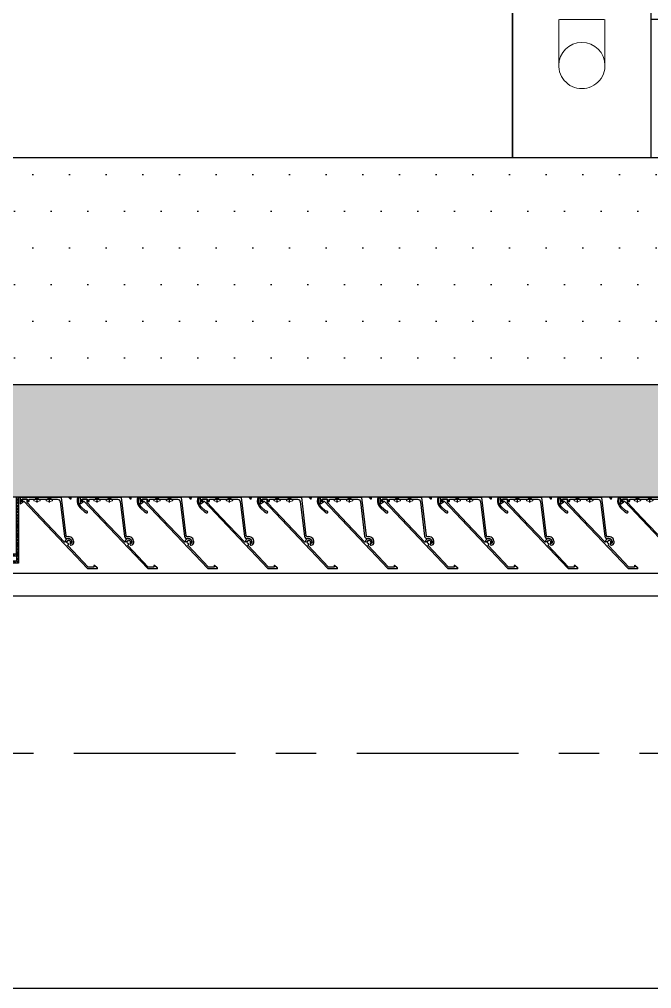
# Model space of a CAD drawing. Header units: millimetres. Extents: x -4391136 to -1798569, y -886572 to -291056.
# Drawn here: x -2460540 to -2459856, y -394066 to -393016 of the extents above; entities that cross this region are included whole.
import ezdxf
from ezdxf.enums import TextEntityAlignment as Align

# ---------------------------------------------------------------- set-up
doc = ezdxf.new("R2010")
doc.units = ezdxf.units.MM
doc.linetypes.add('CENTER', pattern=[50.8, 31.75, -6.35, 6.35, -6.35])
doc.linetypes.add('TA_GL_000.70000', pattern=[1.925, 0.7, -0.175, 0.175, -0.175, 0.7])
for name, color, linetype in [('000 - 0_SYM_DWG_GRID-BUBBLE_MAIN_COLOR_1', 1, 'Continuous'), ('000 - 0_SYM_DWG_GRIDLINE_MAIN_COLOR_251', 251, 'Continuous'), ('000 - GRID', 251, 'CENTER'), ('010 - ASPG_ACCESSORIES_MAIN_COLOR_1', 1, 'Continuous'), ('010 - ASPG_EXTR_MAIN_COLOR_2', 2, 'Continuous'), ('010 - ASPG_FLASHING_HATCH_', 251, 'Continuous'), ('010 - ASPG_FLASHING_MAIN_COLOR_2', 2, 'Continuous'), ('010 - ASPG_FLASHING_MAIN_COLOR_4', 4, 'Continuous'), ('010 - ASPG_FLASHING_WIPEOUT_', 250, 'Continuous'), ('010 - ASPG_FRAMING_CUT_COLOR_4', 4, 'Continuous'), ('010 - ASPG_FRAMING_HATCH_', 251, 'Continuous'), ('010 - ASPG_FRAMING_MAIN_COLOR_1', 1, 'Continuous'), ('010 - ASPG_FRAMING_MAIN_COLOR_2', 2, 'Continuous'), ('010 - ASPG_FRAMING_SUB_COLOR_2', 2, 'Continuous'), ('010 - ASPG_FRAMING_WIPEOUT_', 250, 'Continuous'), ('_PP-Dim', 1, 'Continuous'), ('BOLT & SCREW', 251, 'Continuous'), ('Center Line', 1, 'CENTER'), ('Xref-C-1-PP17-AR-2214-01-B$0$A-FLOR-E', 251, 'Continuous'), ('Xref-C-1-PP17-AR-2214-01-B$0$A-FLOR-HRAL', 251, 'Continuous'), ('Xref-C-1-PP17-AR-2214-01-B$0$A-GLAZ-CURT', 251, 'Continuous'), ('Xref-C-1-PP17-AR-2214-01-B$0$A-ROOF', 251, 'Continuous'), ('Xref-C-1-PP17-AR-2214-01-B$0$A-ROOF-OTLN', 251, 'Continuous'), ('Xref-C-1-PP17-AR-2214-01-B$0$S-BEAM', 251, 'Continuous'), ('Xref-C-1-PP17-AR-2214-01-B$0$WALL-E', 251, 'Continuous')]:
    doc.layers.add(name, color=color, linetype=linetype)
for name, color, linetype, plot in [('010 - ASPG_EXTR_DEF_SUB', 250, 'Continuous', False), ('010 - ASPG_FASTERN_DEF_SUB', 250, 'Continuous', False), ('010 - ASPG_FRAMING_DEF_SUB', 250, 'Continuous', False)]:
    doc.layers.add(name, color=color, linetype=linetype, plot=plot)
doc.layers.add('12-GRID', color=1, linetype='CENTER', lineweight=13)
doc.layers.add('SCREW', color=8, linetype='Continuous', lineweight=5)
doc.styles.add('Arial', font='arial.ttf', dxfattribs={"height": 1500})
doc.styles.add('TA', font='', dxfattribs={"height": 4.5})
doc.styles.get('TA').set_extended_font_data('Cordia New')
pattern_1 = [(270, (1257419.24324, -520041.6224), (0.65495992507, -1.1344238721), [0.7562825814, -1.5125651628]), (30, (1257419.24324, -520041.6224), (0.65495992936, 1.1344238696), [0.7562825814, -1.5125651628]), (330, (1257419.24324, -520041.6224), (1.30991985442, -2.48e-09), [-1.5125651628, 0.7562825814])]
pattern_2 = [(315, (1257419.4929, -520021.6224), (1.3369313545, 1.3369313545), []), (45, (1257419.4929, -520021.6224), (-1.3369313545, 1.3369313545), [])]
pattern_3 = [(270, (1257419.4425, -520043.9224), (0.65495992507, -1.1344238721), [0.7562825814, -1.5125651628]), (30, (1257419.4425, -520043.9224), (0.65495992936, 1.1344238696), [0.7562825814, -1.5125651628]), (330, (1257419.4425, -520043.9224), (1.30991985442, -2.48e-09), [-1.5125651628, 0.7562825814])]
pattern_4 = [(315, (1257419.1929, -520023.9224), (1.3369313545, 1.3369313545), []), (45, (1257419.1929, -520023.9224), (-1.3369313545, 1.3369313545), [])]

# ---------------------------------------------------------------- blocks, each defined once
blk = doc.blocks.new('*U1279')
at = {"layer": '000 - 0_SYM_DWG_GRIDLINE_MAIN_COLOR_251', "color": 0, "linetype": 'ByBlock', "ltscale": 5}
blk.add_line((30, 0), (-560.5, 0), dxfattribs=at)
at = {"style": 'TA', "flags": 1}
blk.add_attdef('LOCATION', (6, -6), '', height=4.5, rotation=270, dxfattribs=at)
at = {"layer": '000 - 0_SYM_DWG_GRID-BUBBLE_MAIN_COLOR_1', "style": 'Arial'}
blk.add_attdef('GRID-HEAD', text='', height=4, rotation=180, dxfattribs=at).set_placement((73.75, 0), align=Align.MIDDLE_CENTER)
blk = doc.blocks.new('W-1-PP17-ENT2_REV00_20260526-152343_LOPF_MAIN_DIMS')
at = {"layer": '000 - GRID', "linetype": 'TA_GL_000.70000', "xscale": 50.00000000000036, "yscale": 50.00000000000036, "zscale": 50.00000000000036, "rotation": 180}
blk.add_blockref('*U1279', (-26525, -10600), dxfattribs=at)
blk = doc.blocks.new('Xref-C-1-PP17-AR-2214-01-B$0$DPA_Curved type B - Curved Type B-V33-ENTRANCE 2 - LOWER ROOF FLOOR PLAN01-flat-2')
at = {"layer": 'Xref-C-1-PP17-AR-2214-01-B$0$A-GLAZ-CURT'}
for p, q in [((350, 815), (350, -685)), ((350, -685), (350, 815))]:
    blk.add_line(p, q, dxfattribs=at)
blk = doc.blocks.new('Xref-C-1-PP17-AR-2214-01-B$0$Railing - Post End-V10-ENTRANCE 2 - LOWER ROOF FLOOR PLAN01-flat-2')
at = {"layer": 'Xref-C-1-PP17-AR-2214-01-B$0$A-FLOR-HRAL', "lineweight": 9}
for p, q in [((-50, 0.9), (-50, 49.1)), ((-50, 49.1), (-50, 0.9)), ((-50, 25), (-50, 49.1)), ((-50, 49.1), (-50, 25)), ((0, 50), (-24.5, 50)), ((-50, 25), (-50, 0.9)), ((-50, 0.9), (-50, 25)), ((-50, 0), (0, 0))]:
    blk.add_line(p, q, dxfattribs=at)
at = {"layer": 'Xref-C-1-PP17-AR-2214-01-B$0$A-FLOR-HRAL', "lineweight": 9, "flags": 128}
for points in [[(0, 50), (0, 50), (-0.2, 50), (-0.4, 50), (-0.6, 50), (-1, 50), (-1.4, 50), (-1.9, 50), (-2.5, 50), (-3.2, 50), (-3.9, 50), (-4.8, 50), (-5.7, 50), (-6.6, 50), (-7.6, 50), (-8.7, 50), (-9.9, 50), (-11.1, 50), (-12.4, 50), (-13.8, 50), (-15.2, 50), (-16.6, 50), (-18.1, 50), (-19.7, 50), (-21.3, 50), (-23, 50), (-24.7, 50), (-26.4, 50), (-28.2, 50), (-30, 50), (-31.9, 50), (-33.8, 50), (-35.7, 50), (-37.6, 50), (-39.5, 50), (-41.5, 50), (-43.5, 50), (-45.5, 50), (-47.5, 50), (-49.5, 50), (-50, 50)], [(-50, 0), (-48, 0), (-46, 0), (-44, 0), (-42, 0), (-40.1, 0), (-38.1, 0), (-36.2, 0), (-34.3, 0), (-32.4, 0), (-30.5, 0), (-28.7, 0), (-26.9, 0), (-25.2, 0), (-23.4, 0), (-21.8, 0), (-20.1, 0), (-18.6, 0), (-17, 0), (-15.6, 0), (-14.1, 0), (-12.8, 0), (-11.5, 0), (-10.2, 0), (-9, 0), (-7.9, 0), (-6.9, 0), (-5.9, 0), (-5, 0), (-4.2, 0), (-3.4, 0), (-2.7, 0), (-2.1, 0), (-1.6, 0), (-1.1, 0), (-0.7, 0), (-0.4, 0), (-0.2, 0), (-0.1, 0), (0, 0), (0, 0)]]:
    blk.add_lwpolyline(points, dxfattribs=at)
at = {"layer": 'Xref-C-1-PP17-AR-2214-01-B$0$A-FLOR-HRAL', "lineweight": 9}
for points in [[(-4.8, 49.5), (-4.8, 49.5, -0.048149), (0, 50)], [(0, 50), (0, 50, 0.048194), (-4.8, 49.5)], [(-4.8, 0.5), (-4.8, 0.5, 0.048149), (0, 0)], [(0, 0), (0, 0, -0.048194), (-4.8, 0.5)]]:
    blk.add_lwpolyline(points, format="xyb", dxfattribs=at)
for start, end in [(90, 270), (0, 99.8473), (260.7319, 0)]:
    blk.add_arc((0, 25), 25, start, end, dxfattribs=at)
blk = doc.blocks.new('Xref-C-1-PP17-AR-2214-01-B$0$Railing - Railing-12332619-ENTRANCE 2 - LOWER ROOF FLOOR PLAN01-flat-1')
blk.add_blockref('Xref-C-1-PP17-AR-2214-01-B$0$Railing - Post End-V10-ENTRANCE 2 - LOWER ROOF FLOOR PLAN01-flat-2', (-2730287.7, -509448.9))
blk = doc.blocks.new('W-1-PP17-ENT2_REV00_20260526-152612_EX_LOPF-1')
at = {"layer": 'Xref-C-1-PP17-AR-2214-01-B$0$A-FLOR-E'}
for p, q in [((-12850, -4900), (-12850, -10055)), ((-12700, -10205), (-12700, -4900)), ((-15935, -10055), (-12850, -10055)), ((-12700, -10205), (-19734.5, -10205))]:
    blk.add_line(p, q, dxfattribs=at)
at = {"layer": 'Xref-C-1-PP17-AR-2214-01-B$0$A-ROOF'}
for p, q in [((-10434.5, -10205), (-19734.5, -10205)), ((-23134.5, -10405), (-10434.5, -10405))]:
    blk.add_line(p, q, dxfattribs=at)
at = {"layer": 'Xref-C-1-PP17-AR-2214-01-B$0$A-ROOF-OTLN'}
for p, q in [((-10434.5, -10429.8), (-23159.2, -10429.8)), ((-10434.5, -10855), (-23584.5, -10855))]:
    blk.add_line(p, q, dxfattribs=at)
at = {"layer": 'Xref-C-1-PP17-AR-2214-01-B$0$S-BEAM'}
for p, q in [((-10600, -9805), (-12700, -9805)), ((-19235, -10205), (470, -10205))]:
    blk.add_line(p, q, dxfattribs=at)
at = {"layer": 'Xref-C-1-PP17-AR-2214-01-B$0$WALL-E'}
for p, q in [((-12850, -10055), (-12850, -4900)), ((-12700, -10205), (-12700, -4900)), ((-15935, -10055), (-12850, -10055)), ((-12700, -10205), (-19734.5, -10205)), ((970, -10205), (-13435, -10205))]:
    blk.add_line(p, q, dxfattribs=at)
at = {"rotation": 270}
for name, p in [('Xref-C-1-PP17-AR-2214-01-B$0$Railing - Railing-12332619-ENTRANCE 2 - LOWER ROOF FLOOR PLAN01-flat-1', (496648.9, -2740142.7)), ('Xref-C-1-PP17-AR-2214-01-B$0$DPA_Curved type B - Curved Type B-V33-ENTRANCE 2 - LOWER ROOF FLOOR PLAN01-flat-2', (-12750, -9855))]:
    blk.add_blockref(name, p, dxfattribs=at)
blk = doc.blocks.new('*U1994')
blk.add_wipeout([(0, 0), (5485, 0), (5485, 119.925), (0, 119.925)]).dxf.layer = '010 - ASPG_FRAMING_WIPEOUT_'
at = {"layer": '010 - ASPG_FRAMING_MAIN_COLOR_1'}
for p, q in [((5485, 119.925), (0, 119.925)), ((0, 114.85), (5485, 114.85)), ((0, 109.54), (5485, 109.54)), ((0, 10.385), (5485, 10.385)), ((0, 5.31), (5485, 5.31)), ((0, 0), (5485, 0))]:
    blk.add_line(p, q, dxfattribs=at)
blk = doc.blocks.new('*U3395')
at = {"layer": '12-GRID', "color": 8, "linetype": 'CENTER'}
for p, q in [((0, -6.2), (0, 2.2)), ((-4.2, -2), (4.2, -2))]:
    blk.add_line(p, q, dxfattribs=at)
at = {"layer": 'BOLT & SCREW'}
for p, q in [((-0.6, -1.8), (-1.8, -1.6)), ((-0.6, -2.2), (-1.8, -2.4)), ((-0.5, -1.8), (-0.9, -1.6)), ((-0.5, -2.2), (-0.9, -2.4)), ((-0.2, -1.4), (-0.4, -0.2)), ((-0.2, -1.5), (-0.4, -1.1)), ((-0.2, -2.5), (-0.4, -2.9)), ((-0.2, -2.6), (-0.4, -3.8)), ((0.2, -1.4), (0.4, -0.2)), ((0.2, -1.5), (0.4, -1.1)), ((0.4, -2.9), (0.2, -2.5)), ((0.2, -2.6), (0.4, -3.8)), ((0.5, -1.8), (0.9, -1.6)), ((0.5, -2.2), (0.9, -2.4)), ((0.6, -1.8), (1.8, -1.6)), ((0.6, -2.2), (1.8, -2.4))]:
    blk.add_line(p, q, dxfattribs=at)
for points in [[(-1.8, -1.6), (-0.9, -1.6, 0.414214), (-0.4, -1.1), (-0.4, -0.2), (0.4, -0.2), (0.4, -1.1, 0.414214), (0.9, -1.6), (1.8, -1.6), (1.8, -2.4), (0.9, -2.4, 0.414214), (0.4, -2.9), (0.4, -3.8), (-0.4, -3.8), (-0.4, -2.9, 0.414214), (-0.9, -2.4), (-1.8, -2.4)], [(0.2, -2.5, -0.414214), (0.5, -2.2), (0.6, -2.2), (0.6, -1.8), (0.5, -1.8, -0.414214), (0.2, -1.5), (0.2, -1.4), (-0.2, -1.4), (-0.2, -1.5, -0.414214), (-0.5, -1.8), (-0.6, -1.8), (-0.6, -2.2), (-0.5, -2.2, -0.414214), (-0.2, -2.5), (-0.2, -2.6), (0.2, -2.6)]]:
    blk.add_lwpolyline(points, format="xyb", close=True, dxfattribs=at)
blk.add_circle((0, -2), 3.5, dxfattribs=at)
blk = doc.blocks.new('000_ASPG_TYP_FILES_20260218-010703_FRAME_EXTR_')
at = {"layer": '010 - ASPG_FRAMING_HATCH_'}
h = blk.add_hatch(dxfattribs=at)
h.set_pattern_fill('ANSI32', color=256, scale=0.1, angle=180)
edge = h.paths.add_edge_path()
edge.add_line((2, 16), (2, 2))
edge.add_line((2, 2), (39.7, 2))
edge.add_arc((39.7, 1.7), 0.3, 0, 90, ccw=False)
edge.add_line((40, 1.7), (40, 0.3))
edge.add_arc((39.7, 0.3), 0.3, -90, 0, ccw=False)
edge.add_line((39.7, 0), (0.3, 0))
edge.add_arc((0.3, 0.3), 0.3, 180, 270, ccw=False)
edge.add_line((0, 0.3), (0, 17.7))
edge.add_arc((0.3, 17.7), 0.3, 90, 180, ccw=False)
edge.add_line((0.3, 18), (22.6, 18))
edge.add_arc((22.6, 18.5), 0.5, 270, 380.2095)
edge.add_arc((26.2, 19.8), 3.35, 182.0638, 200.2095, ccw=False)
edge.add_arc((23.6, 19.7), 0.76, 2.0638, 182.0638, ccw=False)
edge.add_arc((26.2, 19.8), 1.83, 182.0638, 447.9362)
edge.add_arc((26.3, 22.4), 0.76, 87.9362, 267.9362, ccw=False)
edge.add_arc((26.2, 19.8), 3.35, 69.7905, 87.9362, ccw=False)
edge.add_arc((27.5, 23.4), 0.5, 249.7905, 360)
edge.add_line((28, 23.4), (28, 26.7))
edge.add_line((28, 26.7), (28.5, 27.2))
edge.add_line((28.5, 27.2), (28, 27.7))
edge.add_line((28, 27.7), (28, 38.6))
edge.add_line((28, 38.6), (28.5, 39.1))
edge.add_line((28.5, 39.1), (28, 39.6))
edge.add_line((28, 39.6), (28, 42.9))
edge.add_arc((27.5, 42.9), 0.5, 0, 110.2095)
edge.add_arc((26.2, 46.5), 3.35, 272.0638, 290.2095, ccw=False)
edge.add_arc((26.3, 43.9), 0.76, 92.0638, 272.0638, ccw=False)
edge.add_arc((26.2, 46.5), 1.83, 272.0638, 537.9362)
edge.add_arc((23.6, 46.6), 0.76, 177.9362, 357.9362, ccw=False)
edge.add_arc((26.2, 46.5), 3.35, 159.7905, 177.9362, ccw=False)
edge.add_arc((22.6, 47.8), 0.5, 339.7905, 450)
edge.add_line((22.6, 48.3), (0.3, 48.3))
edge.add_arc((0.3, 48.6), 0.3, 180, 270, ccw=False)
edge.add_line((0, 48.6), (0, 60))
edge.add_arc((0.3, 60), 0.3, 90, 180, ccw=False)
edge.add_line((0.3, 60.3), (5, 60.3))
edge.add_line((5, 60.3), (5, 65))
edge.add_arc((5.3, 65), 0.3, 90, 180, ccw=False)
edge.add_line((5.3, 65.3), (30, 65.3))
edge.add_line((30, 65.3), (30, 63.6))
edge.add_arc((29.7, 63.6), 0.3, -90, 0, ccw=False)
edge.add_line((29.7, 63.3), (7.3, 63.3))
edge.add_arc((7.3, 63), 0.3, 90, 180)
edge.add_line((7, 63), (7, 58.3))
edge.add_line((7, 58.3), (2.3, 58.3))
edge.add_arc((2.3, 58), 0.3, 90, 180)
edge.add_line((2, 58), (2, 50.6))
edge.add_arc((2.3, 50.6), 0.3, 180, 270)
edge.add_line((2.3, 50.3), (29.7, 50.3))
edge.add_arc((29.7, 50), 0.3, 0, 90, ccw=False)
edge.add_line((30, 50), (30, 26.7))
edge.add_line((30, 26.7), (30, 16.3))
edge.add_arc((29.7, 16.3), 0.3, -90, 0, ccw=False)
edge.add_line((29.7, 16), (2, 16))
at = {"layer": '010 - ASPG_FRAMING_CUT_COLOR_4'}
blk.add_lwpolyline([(2, 16), (2, 2), (39.7, 2, -0.414214), (40, 1.7), (40, 0.3, -0.414214), (39.7, 0), (0.3, 0, -0.414214), (0, 0.3), (0, 17.7, -0.414214), (0.3, 18), (22.6, 18, 0.52173), (23, 18.7, -0.079342), (22.8, 19.7, -1), (24.3, 19.8, 2.296346), (26.2, 21.7, -1), (26.3, 23.2, -0.079342), (27.3, 23, 0.52173), (28, 23.4), (28, 26.7), (28.5, 27.2), (28, 27.7), (28, 38.6), (28.5, 39.1), (28, 39.6), (28, 42.9, 0.52173), (27.3, 43.3, -0.079342), (26.3, 43.1, -1), (26.2, 44.6, 2.296346), (24.3, 46.5, -1), (22.8, 46.6, -0.079342), (23, 47.6, 0.52173), (22.6, 48.3), (0.3, 48.3, -0.414214), (0, 48.6), (0, 60, -0.414214), (0.3, 60.3), (5, 60.3), (5, 65, -0.414214), (5.3, 65.3), (30, 65.3), (30, 63.6, -0.414214), (29.7, 63.3), (7.3, 63.3, 0.414214), (7, 63), (7, 58.3), (2.3, 58.3, 0.414214), (2, 58), (2, 50.6, 0.414214), (2.3, 50.3), (29.7, 50.3, -0.414214), (30, 50), (30, 26.7), (30, 16.3, -0.414214), (29.7, 16)], format="xyb", close=True, dxfattribs=at)
for p in [(26.2, 48.5), (26.2, 21.8)]:
    blk.add_blockref('*U3395', p)
blk = doc.blocks.new('*U3397')
at = {"layer": '010 - ASPG_FRAMING_HATCH_', "transparency": 33554585}
h = blk.add_hatch(dxfattribs=at)
h.set_pattern_fill('ANSI32', color=256, scale=0.25)
edge = h.paths.add_edge_path()
edge.add_line((2, -50), (2, -75))
edge.add_line((2, -75), (0, -75))
edge.add_line((0, -75), (0, -49))
edge.add_arc((1, -49), 1, 90, 180, ccw=False)
edge.add_line((1, -48), (63, -48))
edge.add_arc((63, -47), 1, 270, 360)
edge.add_line((64, -47), (64, 47))
edge.add_arc((63, 47), 1, 0, 90)
edge.add_line((63, 48), (1, 48))
edge.add_arc((1, 49), 1, 180, 270, ccw=False)
edge.add_line((0, 49), (0, 75))
edge.add_line((0, 75), (2, 75))
edge.add_line((2, 75), (2, 50))
edge.add_line((2, 50), (141, 50))
edge.add_line((141, 50), (141, 41))
edge.add_arc((140, 41), 1, 270, 360, ccw=False)
edge.add_line((140, 40), (132, 40))
edge.add_arc((132, 41), 1, 180, 270, ccw=False)
edge.add_line((131, 41), (131, 47))
edge.add_arc((130, 47), 1, 0, 90)
edge.add_line((130, 48), (67, 48))
edge.add_arc((67, 47), 1, 90, 180)
edge.add_line((66, 47), (66, -47))
edge.add_arc((67, -47), 1, 180, 270)
edge.add_line((67, -48), (130, -48))
edge.add_arc((130, -47), 1, 270, 360)
edge.add_line((131, -47), (131, -41))
edge.add_arc((132, -41), 1, 90, 180, ccw=False)
edge.add_line((132, -40), (140, -40))
edge.add_arc((140, -41), 1, 0, 90, ccw=False)
edge.add_line((141, -41), (141, -50))
edge.add_line((141, -50), (2, -50))
h.paths.add_polyline_path([(139, 48), (139, 42), (133, 42), (133, 48)], flags=16)
h.paths.add_polyline_path([(139, -48), (139, -42), (133, -42), (133, -48)], flags=16)
at = {"layer": '010 - ASPG_FRAMING_HATCH_'}
h = blk.add_hatch(dxfattribs=at)
h.set_pattern_fill('ANSI37', color=256, scale=0.595498, angle=-90)
h.set_pattern_definition(pattern_2)
edge = h.paths.add_edge_path()
edge.add_ellipse((57.8, 55), major_axis=(0, -5), ratio=0.644482, start_angle=0, end_angle=180)
edge.add_line((57.8, 60), (62, 60))
edge.add_arc((62, 60.3), 0.3, -90, 0)
edge.add_line((62.3, 60.3), (62.3, 61))
edge.add_line((62.3, 61), (61.8, 61.5))
edge.add_line((61.8, 61.5), (62.3, 62))
edge.add_line((62.3, 62), (61.8, 62.5))
edge.add_line((61.8, 62.5), (62.3, 63))
edge.add_line((62.3, 63), (61.8, 63.5))
edge.add_line((61.8, 63.5), (62.3, 64))
edge.add_line((62.3, 64), (62.3, 65))
edge.add_line((62.3, 65), (63.3, 65))
edge.add_line((63.3, 65), (63.8, 65.5))
edge.add_line((63.8, 65.5), (64.3, 65))
edge.add_line((64.3, 65), (64.8, 65.5))
edge.add_line((64.8, 65.5), (65.3, 65))
edge.add_line((65.3, 65), (65.8, 65.5))
edge.add_line((65.8, 65.5), (66.3, 65))
edge.add_line((66.3, 65), (67, 65))
edge.add_arc((67, 65.3), 0.3, -90, 0)
edge.add_line((67.3, 65.3), (67.3, 60))
edge.add_arc((77.2, 55), 11.1, 153.2037, 206.7963)
edge.add_line((67.3, 50), (57.8, 50))
h = blk.add_hatch(dxfattribs=at)
h.set_pattern_fill('ANSI37', color=256, scale=0.595498, angle=-90)
h.set_pattern_definition(pattern_4)
edge = h.paths.add_edge_path()
edge.add_ellipse((11.5, 55), major_axis=(0, -5), ratio=0.644482, start_angle=180, end_angle=360, ccw=False)
edge.add_line((11.5, 60), (2, 60))
edge.add_arc((-7.9, 55), 11.1, -26.7963, 26.7963, ccw=False)
edge.add_line((2, 50), (11.5, 50))
h = blk.add_hatch(dxfattribs=at)
h.set_pattern_fill('HONEY', color=256, scale=0.238199, angle=-90)
h.set_pattern_definition(pattern_3)
edge = h.paths.add_edge_path()
edge.add_ellipse((11.8, 55), major_axis=(0, -5), ratio=0.644482, start_angle=0, end_angle=360, ccw=False)
h = blk.add_hatch(dxfattribs=at)
h.set_pattern_fill('HONEY', color=256, scale=0.238199, angle=-90)
h.set_pattern_definition(pattern_1)
edge = h.paths.add_edge_path()
edge.add_ellipse((57.5, 55), major_axis=(0, -5), ratio=0.644482, start_angle=0, end_angle=360)
h = blk.add_hatch(dxfattribs=at)
h.set_pattern_fill('ANSI37', color=256, scale=0.595498, angle=-90)
h.set_pattern_definition(pattern_4)
edge = h.paths.add_edge_path()
edge.add_ellipse((11.5, -55), major_axis=(0, 5), ratio=0.644482, start_angle=0, end_angle=180)
edge.add_line((11.5, -60), (2, -60))
edge.add_arc((-7.9, -55), 11.1, 333.2037, 386.7963)
edge.add_line((2, -50), (11.5, -50))
h = blk.add_hatch(dxfattribs=at)
h.set_pattern_fill('HONEY', color=256, scale=0.238199, angle=-90)
h.set_pattern_definition(pattern_3)
edge = h.paths.add_edge_path()
edge.add_ellipse((11.8, -55), major_axis=(0, 5), ratio=0.644482, start_angle=0, end_angle=360)
h = blk.add_hatch(dxfattribs=at)
h.set_pattern_fill('HONEY', color=256, scale=0.238199, angle=-90)
h.set_pattern_definition(pattern_1)
edge = h.paths.add_edge_path()
edge.add_ellipse((57.5, -55), major_axis=(0, 5), ratio=0.644482, start_angle=0, end_angle=360, ccw=False)
h = blk.add_hatch(dxfattribs=at)
h.set_pattern_fill('ANSI37', color=256, scale=0.595498, angle=-90)
h.set_pattern_definition(pattern_2)
edge = h.paths.add_edge_path()
edge.add_ellipse((57.8, -55), major_axis=(0, 5), ratio=0.644482, start_angle=180, end_angle=360, ccw=False)
edge.add_line((57.8, -60), (62, -60))
edge.add_arc((62, -60.3), 0.3, 360, 450, ccw=False)
edge.add_line((62.3, -60.3), (62.3, -61))
edge.add_line((62.3, -61), (61.8, -61.5))
edge.add_line((61.8, -61.5), (62.3, -62))
edge.add_line((62.3, -62), (61.8, -62.5))
edge.add_line((61.8, -62.5), (62.3, -63))
edge.add_line((62.3, -63), (61.8, -63.5))
edge.add_line((61.8, -63.5), (62.3, -64))
edge.add_line((62.3, -64), (62.3, -65))
edge.add_line((62.3, -65), (63.3, -65))
edge.add_line((63.3, -65), (63.8, -65.5))
edge.add_line((63.8, -65.5), (64.3, -65))
edge.add_line((64.3, -65), (64.8, -65.5))
edge.add_line((64.8, -65.5), (65.3, -65))
edge.add_line((65.3, -65), (65.8, -65.5))
edge.add_line((65.8, -65.5), (66.3, -65))
edge.add_line((66.3, -65), (67, -65))
edge.add_arc((67, -65.3), 0.3, 360, 450, ccw=False)
edge.add_line((67.3, -65.3), (67.3, -60))
edge.add_arc((77.2, -55), 11.1, 153.2037, 206.7963, ccw=False)
edge.add_line((67.3, -50), (57.8, -50))
at = {"layer": '010 - ASPG_FASTERN_DEF_SUB'}
blk.add_point((0, 0), dxfattribs=at)
at = {"layer": '010 - ASPG_FRAMING_CUT_COLOR_4'}
blk.add_lwpolyline([(2, -50), (2, -75), (0, -75), (0, -49, -0.414214), (1, -48), (63, -48, 0.414214), (64, -47), (64, 47, 0.414214), (63, 48), (1, 48, -0.414214), (0, 49), (0, 75), (2, 75), (2, 50), (141, 50), (141, 41, -0.414214), (140, 40), (132, 40, -0.414214), (131, 41), (131, 47, 0.414214), (130, 48), (67, 48, 0.414214), (66, 47), (66, -47, 0.414214), (67, -48), (130, -48, 0.414214), (131, -47), (131, -41, -0.414214), (132, -40), (140, -40, -0.414214), (141, -41), (141, -50)], format="xyb", close=True, dxfattribs=at)
for points in [[(139, 48), (139, 42), (133, 42), (133, 48)], [(139, -48), (139, -42), (133, -42), (133, -48)]]:
    blk.add_lwpolyline(points, close=True, dxfattribs=at)
at = {"layer": '010 - ASPG_FRAMING_DEF_SUB', "transparency": 33554508}
blk.add_line((136.5, 0), (-4.5, 0), dxfattribs=at)
at = {"layer": '010 - ASPG_FRAMING_DEF_SUB', "transparency": 33554457}
for points in [[(54.3, 50), (67.3, 50), (67.3, 65.5), (54.3, 65.5)], [(2, 50), (15, 50), (15, 60), (2, 60)], [(2, -50), (15, -50), (15, -60), (2, -60)], [(54.3, -50), (67.3, -50), (67.3, -65.5), (54.3, -65.5)]]:
    blk.add_lwpolyline(points, close=True, dxfattribs=at)
at = {"layer": '010 - ASPG_FRAMING_SUB_COLOR_2'}
for points in [[(57.5, 50), (67.3, 50, -0.238199), (67.3, 60), (67.3, 65.3, -0.414214), (67, 65), (66.3, 65), (65.8, 65.5), (65.3, 65), (64.8, 65.5), (64.3, 65), (63.8, 65.5), (63.3, 65), (62.3, 65), (62.3, 64), (61.8, 63.5), (62.3, 63), (61.8, 62.5), (62.3, 62), (61.8, 61.5), (62.3, 61), (62.3, 60.3, -0.414214), (62, 60), (57.5, 60)], [(11.8, 50), (2, 50, 0.238199), (2, 60), (11.8, 60)], [(11.8, -50), (2, -50, -0.238199), (2, -60), (11.8, -60)], [(57.5, -50), (67.3, -50, 0.238199), (67.3, -60), (67.3, -65.3, 0.414214), (67, -65), (66.3, -65), (65.8, -65.5), (65.3, -65), (64.8, -65.5), (64.3, -65), (63.8, -65.5), (63.3, -65), (62.3, -65), (62.3, -64), (61.8, -63.5), (62.3, -63), (61.8, -62.5), (62.3, -62), (61.8, -61.5), (62.3, -61), (62.3, -60.3, 0.414214), (62, -60), (57.5, -60)]]:
    blk.add_lwpolyline(points, format="xyb", dxfattribs=at)
at = {"layer": '010 - ASPG_FRAMING_SUB_COLOR_2', "extrusion": (0, 0, -1)}
for centre, major_axis in [((11.8, 55), (0, -5)), ((57.5, -55), (0, 5))]:
    blk.add_ellipse(centre, major_axis=major_axis, ratio=0.644482, dxfattribs=at)
at = {"layer": '010 - ASPG_FRAMING_SUB_COLOR_2'}
for centre, major_axis in [((57.5, 55), (0, -5)), ((11.8, -55), (0, 5))]:
    blk.add_ellipse(centre, major_axis=major_axis, ratio=0.644482, dxfattribs=at)
blk = doc.blocks.new('PZG35-9D5')
at = {"layer": 'Center Line'}
blk.add_line((0, 3.7), (0, -10.5), dxfattribs=at)
at = {"layer": 'SCREW', "color": 8}
for p, q in [((-1.4, 0), (-1.4, -1.1)), ((1.4, 0), (1.4, -0.6)), ((-1.9, -1.4), (1.9, -0.9)), ((-1.9, -1.4), (-1.4, -1.1)), ((-1.9, -1.4), (-1.4, -1.7)), ((-1.9, -2.7), (1.9, -2.2)), ((-1.9, -2.7), (-1.4, -2.4)), ((-1.9, -2.7), (-1.4, -3)), ((-1.9, -4), (-1.4, -3.7)), ((-1.9, -4), (-1, -3.9)), ((-1.9, -4), (-1.4, -4.3)), ((-1.4, -1.1), (1.4, -0.6)), ((-1.4, -1.7), (1.4, -1.2)), ((-1.4, -1.7), (-1.4, -2.4)), ((-1.4, -2.4), (1.4, -1.9)), ((-1.4, -3), (1.4, -2.5)), ((-1.4, -3), (-1.4, -3.7)), ((-1.4, -3.7), (-0.8, -3.6)), ((-1.4, -4.3), (-1.4, -8.1)), ((-1.4, -4.3), (-1.2, -4.3)), ((0, -9.5), (-1.4, -8.1)), ((0, -9.5), (1.4, -8.1)), ((0.6, -3.3), (1.4, -3.2)), ((0.7, -3.7), (1.9, -3.5)), ((0.7, -3.9), (1.4, -3.8)), ((0.7, -4.6), (1.4, -4.5)), ((0.7, -5), (1.9, -4.8)), ((0.7, -5.2), (1.4, -5.1)), ((1.9, -0.9), (1.4, -0.6)), ((1.9, -0.9), (1.4, -1.2)), ((1.4, -1.2), (1.4, -1.9)), ((1.9, -2.2), (1.4, -1.9)), ((1.9, -2.2), (1.4, -2.5)), ((1.4, -2.5), (1.4, -3.2)), ((1.9, -3.5), (1.4, -3.2)), ((1.9, -3.5), (1.4, -3.8)), ((1.4, -3.8), (1.4, -4.5)), ((1.9, -4.8), (1.4, -4.5)), ((1.9, -4.8), (1.4, -5.1)), ((1.4, -5.1), (1.4, -8.1))]:
    blk.add_line(p, q, dxfattribs=at)
blk.add_lwpolyline([(0, -9.5), (0.7, -5.2), (0.7, -3.6, 0.417657), (0.4, -3.3, 0.108102), (-0.8, -3.6), (-1.4, -4.7)], format="xyb", dxfattribs=at)
blk = doc.blocks.new('*U3396')
at = {"layer": 'SCREW', "color": 6}
blk.add_lwpolyline([(3, 1.8, 0.09906), (0.8, 2.5), (0.8, 2.3), (-0.8, 2.3), (-0.8, 2.5, 0.09906), (-3, 1.8, 0.266588), (-3.5, 1), (-3.5, 0.2, 0.414214), (-3.3, 0), (3.3, 0, 0.414214), (3.5, 0.2), (3.5, 1, 0.266588)], format="xyb", close=True, dxfattribs=at)
at = {"layer": 'SCREW'}
blk.add_blockref('PZG35-9D5', (0, 0), dxfattribs=at)
blk = doc.blocks.new('*U3399')
blk.add_point((0, 0))
at = {"layer": '010 - ASPG_ACCESSORIES_MAIN_COLOR_1'}
blk.add_lwpolyline([(-39.7, -0.6, 0.414214), (-40, -0.9), (-40, -7.4, 0.57735), (-39.7, -7.6), (-36.6, -5.8, 0.767327), (-36.8, -5.3), (-37.9, -5.3, -0.414214), (-38.2, -5), (-38.2, -2.8, -0.414214), (-38, -2.6), (-32.2, -2.6, -0.388879), (-32, -2.8), (-31.8, -4.3, 0.388879), (-31.3, -4.8), (-30.3, -4.8, 0.414214), (-30, -4.5), (-30, -2.9, -0.414214), (-29.7, -2.6), (0.4, -2.6, -0.378969), (3.4, -5.2), (8, -42.5, 0.446593), (11.6, -45.1, -0.489802), (16.1, -48.7), (16.1, -49.4, -0.18248), (15.8, -50, -0.267949), (15.3, -50.2, 1.122115), (15.1, -52.3, 0.405004), (18.1, -49.4), (18.1, -48.7, 0.489805), (11.2, -43.1, -0.446597), (9.9, -42.3), (4.9, -0.8, 0.364176), (4.6, -0.6)], format="xyb", close=True, dxfattribs=at)
at = {"layer": '010 - ASPG_EXTR_DEF_SUB'}
for p in [(-40, -0.5), (43.4, -76.9), (43.4, -77.5)]:
    blk.add_point(p, dxfattribs=at)
at = {"layer": '010 - ASPG_EXTR_MAIN_COLOR_2'}
blk.add_lwpolyline([(11.4, -48.2), (11.5, -47.4), (12.2, -47.6), (12.3, -46.8, -0.535538), (14.2, -49.2, 0.991572), (15.7, -49.6, 1.157025), (8.8, -48.8, -0.688558), (8.3, -49), (-17.1, -22.2), (-32.3, -6.1), (-32.3, -2.9, 0.414312), (-32.6, -2.6), (-37.5, -2.6, 0.414116), (-37.8, -2.9), (-37.8, -4.3, 0.414214), (-37.5, -4.6), (-36, -4.6, -0.205895), (-35.8, -4.7), (33.2, -77.5), (43.1, -77.5, 0.668179), (43.4, -77), (40.5, -74.2, 0.668179), (40, -74.4), (40, -76), (33.9, -76), (11.9, -52.8, -0.558354), (12.1, -52, 0.766275), (12, -50.4, -0.438583), (10.7, -48.1)], format="xyb", close=True, dxfattribs=at)
at = {"layer": 'SCREW', "rotation": 180}
for p in [(-21.6, -2.5), (-8.2, -2.5)]:
    blk.add_blockref('*U3396', p, dxfattribs=at)
blk = doc.blocks.new('*U3050')
blk.add_wipeout([(1440, 4), (60, 4), (60, 69.3), (1440, 69.3)]).dxf.layer = '010 - ASPG_FRAMING_WIPEOUT_'
at = {"color": 1}
blk.add_point((60, 69.5), dxfattribs=at)
at = {"layer": '010 - ASPG_FRAMING_MAIN_COLOR_2'}
blk.add_lwpolyline([(1410, 69.3), (90, 69.3), (90, 6), (1410, 6)], close=True, dxfattribs=at)
at = {"layer": '010 - ASPG_FRAMING_SUB_COLOR_2'}
for points in [[(1440, 4), (60, 4), (60, 69.3), (1440, 69.3)], [(60, 2), (60, 4), (1440, 4), (1440, 2)]]:
    blk.add_lwpolyline(points, close=True, dxfattribs=at)
at = {"transparency": 33554559, "xscale": -1, "rotation": 270}
for p in [(0, 0), (1500, 0)]:
    blk.add_blockref('*U3397', p, dxfattribs=at)
at = {"color": 1, "xscale": -1, "rotation": 180}
for p in [(91.8, 69.3), (156.8, 69.3), (221.8, 69.3), (286.8, 69.3), (351.8, 69.3), (416.8, 69.3), (481.8, 69.3), (546.8, 69.3), (611.8, 69.3), (676.8, 69.3), (741.8, 69.3)]:
    blk.add_blockref('*U3399', p, dxfattribs=at)
blk.add_blockref('000_ASPG_TYP_FILES_20260218-010703_FRAME_EXTR_', (60, 4))
blk = doc.blocks.new('W-1-PP17-ENT2_REV00_20260528-225335_ASPG_UPPF')
blk.add_blockref('*U1994', (-16285, -10205))
at = {"xscale": -1, "zscale": -1, "rotation": 180}
blk.add_blockref('*U3050', (-13435, -10253), dxfattribs=at)
blk.add_blockref('*U3050', (-14935, -10253), dxfattribs=at)
blk = doc.blocks.new('*U3043')
at = {"layer": '010 - ASPG_EXTR_DEF_SUB', "color": 152, "true_color": 0x2776bb}
for p in [(0, 0), (65, 0), (130, 0), (195, 0), (260, 0), (325, 0), (390, 0), (455, 0), (520, 0), (585, 0)]:
    blk.add_point(p, dxfattribs=at)
at = {"layer": '010 - ASPG_EXTR_MAIN_COLOR_2'}
for points in [[(30.8, 70.1, 0.433659), (30.5, 69.7), (30.8, 64, 0.082069), (30.9, 63.9, 0.720654), (32.3, 64, 0.079224), (32.3, 64.1), (32.1, 68.1, -0.433659), (32.5, 68.6), (40.9, 68.6, -0.607385), (41.4, 67.6, -0.045829), (22.8, 45.8, -0.560492), (22.3, 45.9, 0.31786), (19.2, 48.2, 0.953288), (19.1, 46.7, -2.423004), (17.3, 44.9, 0.952315), (15.7, 44.8, 0.300821), (17.9, 41.8, -0.560492), (18, 41.3, -0.019425), (8.6, 33.5, -0.552501), (8.1, 33.6, 0.344461), (5, 36.3, 0.952015), (4.9, 34.8, -2.423186), (3, 33, 0.952015), (1.5, 32.8, 0.2854), (3.5, 29.9, -0.553378), (3.6, 29.4, 0.030674), (-11.5, 15.1, 0.4171), (-10.9, 5.3, 0.935553), (-9.9, 6.4, -0.43441), (-10.2, 14.3, -0.014998), (-3.1, 21.5, -0.738349), (-0.1, 19.8, 0.004917), (-3.2, 4.8, 0.263611), (-0.1, -4.5), (5, -9.1, 0.125884), (6.3, -9.8, 0.044275), (7.1, -9.9, 1.107655), (7.1, -8.3, -0.215596), (6, -8), (0.9, -3.3, -0.263611), (-1.7, 4.5, -0.004855), (1.3, 19.3, 0.23396), (0.8, 22, -0.24081), (0.7, 24.9, -0.104157), (0.8, 25), (3, 26.9, -0.229021), (5.7, 26.9, -0.381721), (10.3, 9.1, 0.977382), (11.6, 8.4, 0.361105), (7.4, 27.5, -0.496126), (7.4, 30.7, 0.003188), (9.1, 31.9, -0.002827), (10.6, 33.1, 0.077048), (43.7, 68.4, -0.247674), (44, 68.6), (46, 68.6, -0.044131), (46.5, 68.5, -0.125846), (49, 67.2, -0.098851), (49.8, 66, -0.205828), (49.8, 61.2, -0.115116), (46.4, 57.2, 0.822373), (47.5, 56.1, 0.109185), (51.1, 60.6, 0.208323), (51.2, 66.6, 0.100528), (50, 68.3, 0.145116), (46.3, 70.1)], [(95.8, 70.1, 0.433659), (95.5, 69.7), (95.8, 64, 0.082069), (95.9, 63.9, 0.720654), (97.3, 64, 0.079224), (97.3, 64.1), (97.1, 68.1, -0.433659), (97.5, 68.6), (105.9, 68.6, -0.607385), (106.4, 67.6, -0.045829), (87.8, 45.8, -0.560492), (87.3, 45.9, 0.31786), (84.2, 48.2, 0.953288), (84.1, 46.7, -2.423004), (82.3, 44.9, 0.952315), (80.7, 44.8, 0.300821), (82.9, 41.8, -0.560492), (83, 41.3, -0.019425), (73.6, 33.5, -0.552501), (73.1, 33.6, 0.344461), (70, 36.3, 0.952015), (69.9, 34.8, -2.423186), (68, 33, 0.952015), (66.5, 32.8, 0.2854), (68.5, 29.9, -0.553378), (68.6, 29.4, 0.030674), (53.5, 15.1, 0.4171), (54.1, 5.3, 0.935553), (55.1, 6.4, -0.43441), (54.8, 14.3, -0.014998), (61.9, 21.5, -0.738349), (64.9, 19.8, 0.004917), (61.8, 4.8, 0.263611), (64.9, -4.5), (70, -9.1, 0.125884), (71.3, -9.8, 0.044275), (72.1, -9.9, 1.107655), (72.1, -8.3, -0.215596), (71, -8), (65.9, -3.3, -0.263611), (63.3, 4.5, -0.004855), (66.3, 19.3, 0.23396), (65.8, 22, -0.24081), (65.7, 24.9, -0.104157), (65.8, 25), (68, 26.9, -0.229021), (70.7, 26.9, -0.381721), (75.3, 9.1, 0.977382), (76.6, 8.4, 0.361105), (72.4, 27.5, -0.496126), (72.4, 30.7, 0.003188), (74.1, 31.9, -0.002827), (75.6, 33.1, 0.077048), (108.7, 68.4, -0.247674), (109, 68.6), (111, 68.6, -0.044131), (111.5, 68.5, -0.125846), (114, 67.2, -0.098851), (114.8, 66, -0.205828), (114.8, 61.2, -0.115116), (111.4, 57.2, 0.822373), (112.5, 56.1, 0.109185), (116.1, 60.6, 0.208323), (116.2, 66.6, 0.100528), (115, 68.3, 0.145116), (111.3, 70.1)], [(160.8, 70.1, 0.433659), (160.5, 69.7), (160.8, 64, 0.082069), (160.9, 63.9, 0.720654), (162.3, 64, 0.079224), (162.3, 64.1), (162.1, 68.1, -0.433659), (162.5, 68.6), (170.9, 68.6, -0.607385), (171.4, 67.6, -0.045829), (152.8, 45.8, -0.560492), (152.3, 45.9, 0.31786), (149.2, 48.2, 0.953288), (149.1, 46.7, -2.423004), (147.3, 44.9, 0.952315), (145.7, 44.8, 0.300821), (147.9, 41.8, -0.560492), (148, 41.3, -0.019425), (138.6, 33.5, -0.552501), (138.1, 33.6, 0.344461), (135, 36.3, 0.952015), (134.9, 34.8, -2.423186), (133, 33, 0.952015), (131.5, 32.8, 0.2854), (133.5, 29.9, -0.553378), (133.6, 29.4, 0.030674), (118.5, 15.1, 0.4171), (119.1, 5.3, 0.935553), (120.1, 6.4, -0.43441), (119.8, 14.3, -0.014998), (126.9, 21.5, -0.738349), (129.9, 19.8, 0.004917), (126.8, 4.8, 0.263611), (129.9, -4.5), (135, -9.1, 0.125884), (136.3, -9.8, 0.044275), (137.1, -9.9, 1.107655), (137.1, -8.3, -0.215596), (136, -8), (130.9, -3.3, -0.263611), (128.3, 4.5, -0.004855), (131.3, 19.3, 0.23396), (130.8, 22, -0.24081), (130.7, 24.9, -0.104157), (130.8, 25), (133, 26.9, -0.229021), (135.7, 26.9, -0.381721), (140.3, 9.1, 0.977382), (141.6, 8.4, 0.361105), (137.4, 27.5, -0.496126), (137.4, 30.7, 0.003188), (139.1, 31.9, -0.002827), (140.6, 33.1, 0.077048), (173.7, 68.4, -0.247674), (174, 68.6), (176, 68.6, -0.044131), (176.5, 68.5, -0.125846), (179, 67.2, -0.098851), (179.8, 66, -0.205828), (179.8, 61.2, -0.115116), (176.4, 57.2, 0.822373), (177.5, 56.1, 0.109185), (181.1, 60.6, 0.208323), (181.2, 66.6, 0.100528), (180, 68.3, 0.145116), (176.3, 70.1)], [(225.8, 70.1, 0.433659), (225.5, 69.7), (225.8, 64, 0.082069), (225.9, 63.9, 0.720654), (227.3, 64, 0.079224), (227.3, 64.1), (227.1, 68.1, -0.433659), (227.5, 68.6), (235.9, 68.6, -0.607385), (236.4, 67.6, -0.045829), (217.8, 45.8, -0.560492), (217.3, 45.9, 0.31786), (214.2, 48.2, 0.953288), (214.1, 46.7, -2.423004), (212.3, 44.9, 0.952315), (210.7, 44.8, 0.300821), (212.9, 41.8, -0.560492), (213, 41.3, -0.019425), (203.6, 33.5, -0.552501), (203.1, 33.6, 0.344461), (200, 36.3, 0.952015), (199.9, 34.8, -2.423186), (198, 33, 0.952015), (196.5, 32.8, 0.2854), (198.5, 29.9, -0.553378), (198.6, 29.4, 0.030674), (183.5, 15.1, 0.4171), (184.1, 5.3, 0.935553), (185.1, 6.4, -0.43441), (184.8, 14.3, -0.014998), (191.9, 21.5, -0.738349), (194.9, 19.8, 0.004917), (191.8, 4.8, 0.263611), (194.9, -4.5), (200, -9.1, 0.125884), (201.3, -9.8, 0.044275), (202.1, -9.9, 1.107655), (202.1, -8.3, -0.215596), (201, -8), (195.9, -3.3, -0.263611), (193.3, 4.5, -0.004855), (196.3, 19.3, 0.23396), (195.8, 22, -0.24081), (195.7, 24.9, -0.104157), (195.8, 25), (198, 26.9, -0.229021), (200.7, 26.9, -0.381721), (205.3, 9.1, 0.977382), (206.6, 8.4, 0.361105), (202.4, 27.5, -0.496126), (202.4, 30.7, 0.003188), (204.1, 31.9, -0.002827), (205.6, 33.1, 0.077048), (238.7, 68.4, -0.247674), (239, 68.6), (241, 68.6, -0.044131), (241.5, 68.5, -0.125846), (244, 67.2, -0.098851), (244.8, 66, -0.205828), (244.8, 61.2, -0.115116), (241.4, 57.2, 0.822373), (242.5, 56.1, 0.109185), (246.1, 60.6, 0.208323), (246.2, 66.6, 0.100528), (245, 68.3, 0.145116), (241.3, 70.1)], [(290.8, 70.1, 0.433659), (290.5, 69.7), (290.8, 64, 0.082069), (290.9, 63.9, 0.720654), (292.3, 64, 0.079224), (292.3, 64.1), (292.1, 68.1, -0.433659), (292.5, 68.6), (300.9, 68.6, -0.607385), (301.4, 67.6, -0.045829), (282.8, 45.8, -0.560492), (282.3, 45.9, 0.31786), (279.2, 48.2, 0.953288), (279.1, 46.7, -2.423004), (277.3, 44.9, 0.952315), (275.7, 44.8, 0.300821), (277.9, 41.8, -0.560492), (278, 41.3, -0.019425), (268.6, 33.5, -0.552501), (268.1, 33.6, 0.344461), (265, 36.3, 0.952015), (264.9, 34.8, -2.423186), (263, 33, 0.952015), (261.5, 32.8, 0.2854), (263.5, 29.9, -0.553378), (263.6, 29.4, 0.030674), (248.5, 15.1, 0.4171), (249.1, 5.3, 0.935553), (250.1, 6.4, -0.43441), (249.8, 14.3, -0.014998), (256.9, 21.5, -0.738349), (259.9, 19.8, 0.004917), (256.8, 4.8, 0.263611), (259.9, -4.5), (265, -9.1, 0.125884), (266.3, -9.8, 0.044275), (267.1, -9.9, 1.107655), (267.1, -8.3, -0.215596), (266, -8), (260.9, -3.3, -0.263611), (258.3, 4.5, -0.004855), (261.3, 19.3, 0.23396), (260.8, 22, -0.24081), (260.7, 24.9, -0.104157), (260.8, 25), (263, 26.9, -0.229021), (265.7, 26.9, -0.381721), (270.3, 9.1, 0.977382), (271.6, 8.4, 0.361105), (267.4, 27.5, -0.496126), (267.4, 30.7, 0.003188), (269.1, 31.9, -0.002827), (270.6, 33.1, 0.077048), (303.7, 68.4, -0.247674), (304, 68.6), (306, 68.6, -0.044131), (306.5, 68.5, -0.125846), (309, 67.2, -0.098851), (309.8, 66, -0.205828), (309.8, 61.2, -0.115116), (306.4, 57.2, 0.822373), (307.5, 56.1, 0.109185), (311.1, 60.6, 0.208323), (311.2, 66.6, 0.100528), (310, 68.3, 0.145116), (306.3, 70.1)], [(355.8, 70.1, 0.433659), (355.5, 69.7), (355.8, 64, 0.082069), (355.9, 63.9, 0.720654), (357.3, 64, 0.079224), (357.3, 64.1), (357.1, 68.1, -0.433659), (357.5, 68.6), (365.9, 68.6, -0.607385), (366.4, 67.6, -0.045829), (347.8, 45.8, -0.560492), (347.3, 45.9, 0.31786), (344.2, 48.2, 0.953288), (344.1, 46.7, -2.423004), (342.3, 44.9, 0.952315), (340.7, 44.8, 0.300821), (342.9, 41.8, -0.560492), (343, 41.3, -0.019425), (333.6, 33.5, -0.552501), (333.1, 33.6, 0.344461), (330, 36.3, 0.952015), (329.9, 34.8, -2.423186), (328, 33, 0.952015), (326.5, 32.8, 0.2854), (328.5, 29.9, -0.553378), (328.6, 29.4, 0.030674), (313.5, 15.1, 0.4171), (314.1, 5.3, 0.935553), (315.1, 6.4, -0.43441), (314.8, 14.3, -0.014998), (321.9, 21.5, -0.738349), (324.9, 19.8, 0.004917), (321.8, 4.8, 0.263611), (324.9, -4.5), (330, -9.1, 0.125884), (331.3, -9.8, 0.044275), (332.1, -9.9, 1.107655), (332.1, -8.3, -0.215596), (331, -8), (325.9, -3.3, -0.263611), (323.3, 4.5, -0.004855), (326.3, 19.3, 0.23396), (325.8, 22, -0.24081), (325.7, 24.9, -0.104157), (325.8, 25), (328, 26.9, -0.229021), (330.7, 26.9, -0.381721), (335.3, 9.1, 0.977382), (336.6, 8.4, 0.361105), (332.4, 27.5, -0.496126), (332.4, 30.7, 0.003188), (334.1, 31.9, -0.002827), (335.6, 33.1, 0.077048), (368.7, 68.4, -0.247674), (369, 68.6), (371, 68.6, -0.044131), (371.5, 68.5, -0.125846), (374, 67.2, -0.098851), (374.8, 66, -0.205828), (374.8, 61.2, -0.115116), (371.4, 57.2, 0.822373), (372.5, 56.1, 0.109185), (376.1, 60.6, 0.208323), (376.2, 66.6, 0.100528), (375, 68.3, 0.145116), (371.3, 70.1)], [(420.8, 70.1, 0.433659), (420.5, 69.7), (420.8, 64, 0.082069), (420.9, 63.9, 0.720654), (422.3, 64, 0.079224), (422.3, 64.1), (422.1, 68.1, -0.433659), (422.5, 68.6), (430.9, 68.6, -0.607385), (431.4, 67.6, -0.045829), (412.8, 45.8, -0.560492), (412.3, 45.9, 0.31786), (409.2, 48.2, 0.953288), (409.1, 46.7, -2.423004), (407.3, 44.9, 0.952315), (405.7, 44.8, 0.300821), (407.9, 41.8, -0.560492), (408, 41.3, -0.019425), (398.6, 33.5, -0.552501), (398.1, 33.6, 0.344461), (395, 36.3, 0.952015), (394.9, 34.8, -2.423186), (393, 33, 0.952015), (391.5, 32.8, 0.2854), (393.5, 29.9, -0.553378), (393.6, 29.4, 0.030674), (378.5, 15.1, 0.4171), (379.1, 5.3, 0.935553), (380.1, 6.4, -0.43441), (379.8, 14.3, -0.014998), (386.9, 21.5, -0.738349), (389.9, 19.8, 0.004917), (386.8, 4.8, 0.263611), (389.9, -4.5), (395, -9.1, 0.125884), (396.3, -9.8, 0.044275), (397.1, -9.9, 1.107655), (397.1, -8.3, -0.215596), (396, -8), (390.9, -3.3, -0.263611), (388.3, 4.5, -0.004855), (391.3, 19.3, 0.23396), (390.8, 22, -0.24081), (390.7, 24.9, -0.104157), (390.8, 25), (393, 26.9, -0.229021), (395.7, 26.9, -0.381721), (400.3, 9.1, 0.977382), (401.6, 8.4, 0.361105), (397.4, 27.5, -0.496126), (397.4, 30.7, 0.003188), (399.1, 31.9, -0.002827), (400.6, 33.1, 0.077048), (433.7, 68.4, -0.247674), (434, 68.6), (436, 68.6, -0.044131), (436.5, 68.5, -0.125846), (439, 67.2, -0.098851), (439.8, 66, -0.205828), (439.8, 61.2, -0.115116), (436.4, 57.2, 0.822373), (437.5, 56.1, 0.109185), (441.1, 60.6, 0.208323), (441.2, 66.6, 0.100528), (440, 68.3, 0.145116), (436.3, 70.1)], [(485.8, 70.1, 0.433659), (485.5, 69.7), (485.8, 64, 0.082069), (485.9, 63.9, 0.720654), (487.3, 64, 0.079224), (487.3, 64.1), (487.1, 68.1, -0.433659), (487.5, 68.6), (495.9, 68.6, -0.607385), (496.4, 67.6, -0.045829), (477.8, 45.8, -0.560492), (477.3, 45.9, 0.31786), (474.2, 48.2, 0.953288), (474.1, 46.7, -2.423004), (472.3, 44.9, 0.952315), (470.7, 44.8, 0.300821), (472.9, 41.8, -0.560492), (473, 41.3, -0.019425), (463.6, 33.5, -0.552501), (463.1, 33.6, 0.344461), (460, 36.3, 0.952015), (459.9, 34.8, -2.423186), (458, 33, 0.952015), (456.5, 32.8, 0.2854), (458.5, 29.9, -0.553378), (458.6, 29.4, 0.030674), (443.5, 15.1, 0.4171), (444.1, 5.3, 0.935553), (445.1, 6.4, -0.43441), (444.8, 14.3, -0.014998), (451.9, 21.5, -0.738349), (454.9, 19.8, 0.004917), (451.8, 4.8, 0.263611), (454.9, -4.5), (460, -9.1, 0.125884), (461.3, -9.8, 0.044275), (462.1, -9.9, 1.107655), (462.1, -8.3, -0.215596), (461, -8), (455.9, -3.3, -0.263611), (453.3, 4.5, -0.004855), (456.3, 19.3, 0.23396), (455.8, 22, -0.24081), (455.7, 24.9, -0.104157), (455.8, 25), (458, 26.9, -0.229021), (460.7, 26.9, -0.381721), (465.3, 9.1, 0.977382), (466.6, 8.4, 0.361105), (462.4, 27.5, -0.496126), (462.4, 30.7, 0.003188), (464.1, 31.9, -0.002827), (465.6, 33.1, 0.077048), (498.7, 68.4, -0.247674), (499, 68.6), (501, 68.6, -0.044131), (501.5, 68.5, -0.125846), (504, 67.2, -0.098851), (504.8, 66, -0.205828), (504.8, 61.2, -0.115116), (501.4, 57.2, 0.822373), (502.5, 56.1, 0.109185), (506.1, 60.6, 0.208323), (506.2, 66.6, 0.100528), (505, 68.3, 0.145116), (501.3, 70.1)], [(550.8, 70.1, 0.433659), (550.5, 69.7), (550.8, 64, 0.082069), (550.9, 63.9, 0.720654), (552.3, 64, 0.079224), (552.3, 64.1), (552.1, 68.1, -0.433659), (552.5, 68.6), (560.9, 68.6, -0.607385), (561.4, 67.6, -0.045829), (542.8, 45.8, -0.560492), (542.3, 45.9, 0.31786), (539.2, 48.2, 0.953288), (539.1, 46.7, -2.423004), (537.3, 44.9, 0.952315), (535.7, 44.8, 0.300821), (537.9, 41.8, -0.560492), (538, 41.3, -0.019425), (528.6, 33.5, -0.552501), (528.1, 33.6, 0.344461), (525, 36.3, 0.952015), (524.9, 34.8, -2.423186), (523, 33, 0.952015), (521.5, 32.8, 0.2854), (523.5, 29.9, -0.553378), (523.6, 29.4, 0.030674), (508.5, 15.1, 0.4171), (509.1, 5.3, 0.935553), (510.1, 6.4, -0.43441), (509.8, 14.3, -0.014998), (516.9, 21.5, -0.738349), (519.9, 19.8, 0.004917), (516.8, 4.8, 0.263611), (519.9, -4.5), (525, -9.1, 0.125884), (526.3, -9.8, 0.044275), (527.1, -9.9, 1.107655), (527.1, -8.3, -0.215596), (526, -8), (520.9, -3.3, -0.263611), (518.3, 4.5, -0.004855), (521.3, 19.3, 0.23396), (520.8, 22, -0.24081), (520.7, 24.9, -0.104157), (520.8, 25), (523, 26.9, -0.229021), (525.7, 26.9, -0.381721), (530.3, 9.1, 0.977382), (531.6, 8.4, 0.361105), (527.4, 27.5, -0.496126), (527.4, 30.7, 0.003188), (529.1, 31.9, -0.002827), (530.6, 33.1, 0.077048), (563.7, 68.4, -0.247674), (564, 68.6), (566, 68.6, -0.044131), (566.5, 68.5, -0.125846), (569, 67.2, -0.098851), (569.8, 66, -0.205828), (569.8, 61.2, -0.115116), (566.4, 57.2, 0.822373), (567.5, 56.1, 0.109185), (571.1, 60.6, 0.208323), (571.2, 66.6, 0.100528), (570, 68.3, 0.145116), (566.3, 70.1)]]:
    blk.add_lwpolyline(points, format="xyb", close=True, dxfattribs=at)
for points in [[(626.4, 67.6, -0.045829), (607.8, 45.8, -0.560492), (607.3, 45.9, 0.31786), (604.2, 48.2, 0.953288), (604.1, 46.7, -2.423004), (602.3, 44.9, 0.952315), (600.7, 44.8, 0.300821), (602.9, 41.8, -0.560492), (603, 41.3, -0.019425), (593.6, 33.5, -0.552501), (593.1, 33.6, 0.344461), (590, 36.3, 0.952015), (589.9, 34.8, -2.423186), (588, 33, 0.952015), (586.5, 32.8, 0.2854), (588.5, 29.9, -0.553378), (588.6, 29.4, 0.030674), (573.5, 15.1, 0.4171), (574.1, 5.3, 0.935553), (575.1, 6.4, -0.43441), (574.8, 14.3, -0.014998), (581.9, 21.5, -0.738349), (584.9, 19.8, 0.004917), (581.8, 4.8, 0.263611), (584.9, -4.5), (590, -9.1, 0.125884), (591.3, -9.8, 0.044275), (592.1, -9.9, 1.107655), (592.1, -8.3, -0.215596), (591, -8), (585.9, -3.3, -0.263611), (583.3, 4.5, -0.004855), (586.3, 19.3, 0.23396), (585.8, 22, -0.24081), (585.7, 24.9, -0.104157), (585.8, 25), (588, 26.9, -0.229021), (590.7, 26.9, -0.381721), (595.3, 9.1, 0.977382), (596.6, 8.4, 0.361105), (592.4, 27.5, -0.496126), (592.4, 30.7, 0.003188), (594.1, 31.9, -0.002827), (595.6, 33.1, 0.077048), (628.7, 68.4, -0.247674)], [(631.3, 70.1), (615.8, 70.1, 0.433659), (615.5, 69.7), (615.8, 64, 0.082069), (615.9, 63.9, 0.720654), (617.3, 64, 0.079224), (617.3, 64.1), (617.1, 68.1, -0.433659), (617.5, 68.6), (625.9, 68.6, -0.607385)]]:
    blk.add_lwpolyline(points, format="xyb", dxfattribs=at)
at = {"rotation": 179.999999999989}
for p in [(19.1, 42.9), (84.1, 42.9), (149.1, 42.9), (214.1, 42.9), (279.1, 42.9), (344.1, 42.9), (409.1, 42.9), (474.1, 42.9), (539.1, 42.9), (604.1, 42.9), (4.9, 30.9), (69.9, 30.9), (134.9, 30.9), (199.9, 30.9), (264.9, 30.9), (329.9, 30.9), (394.9, 30.9), (459.9, 30.9), (524.9, 30.9), (589.9, 30.9)]:
    blk.add_blockref('*U3395', p, dxfattribs=at)
blk = doc.blocks.new('*U3060')
blk.add_wipeout([(0, -52), (3000, -52), (3000, -298), (0, -298)]).dxf.layer = '010 - ASPG_FLASHING_WIPEOUT_'
at = {"layer": '010 - ASPG_FLASHING_HATCH_'}
h = blk.add_hatch(dxfattribs=at)
h.set_pattern_fill('DOTS', color=256, scale=0.5)
h.set_pattern_definition([(0, (0, 0), (19.84375, 39.6875), [0, -39.6875])])
h.paths.add_polyline_path([(0, -52), (3000, -52), (3000, -298), (0, -298)])
at = {"layer": '010 - ASPG_FLASHING_MAIN_COLOR_2'}
blk.add_lwpolyline([(0, -52), (3000, -52), (3000, -298), (0, -298)], close=True, dxfattribs=at)
blk.add_wipeout([(0, 69.3), (3000, 69.3), (3000, -52), (0, -52)]).dxf.layer = '010 - ASPG_FLASHING_WIPEOUT_'
at = {"layer": '010 - ASPG_FLASHING_HATCH_'}
h = blk.add_hatch(dxfattribs=at)
h.set_pattern_fill('DOTS', color=256, scale=0.1)
h.set_pattern_definition([(0, (0, 0), (3.96875, 7.9375), [0, -7.9375])])
h.paths.add_polyline_path([(0, 69.3), (3000, 69.3), (3000, -52), (0, -52)])
at = {"layer": '010 - ASPG_FLASHING_MAIN_COLOR_4'}
blk.add_lwpolyline([(0, 69.3), (3000, 69.3), (3000, -52), (0, -52)], close=True, dxfattribs=at)

msp = doc.modelspace()

# ---------------------------------------------------------------- block references
at = {"layer": '_PP-Dim'}
msp.add_blockref('W-1-PP17-ENT2_REV00_20260526-152343_LOPF_MAIN_DIMS', (-2447156.5, -383210.9), dxfattribs=at)

# ---------------------------------------------------------------- next in the draw order: block references
msp.add_blockref('W-1-PP17-ENT2_REV00_20260528-225335_ASPG_UPPF', (-2447156.5, -383210.9))

# ---------------------------------------------------------------- next in the draw order: block references
at = {"color": 1}
msp.add_blockref('*U3043', (-2460474.5, -393540.5), dxfattribs=at)

# ---------------------------------------------------------------- next in the draw order: block references
at = {"layer": '_PP-Dim'}
msp.add_blockref('W-1-PP17-ENT2_REV00_20260526-152612_EX_LOPF-1', (-2447156.5, -383210.9), dxfattribs=at)

# ---------------------------------------------------------------- next in the draw order: block references
at = {"xscale": -1, "rotation": 180}
msp.add_blockref('*U3060', (-2462091.5, -393463.9), dxfattribs=at)

doc.saveas('drawing.dxf')
